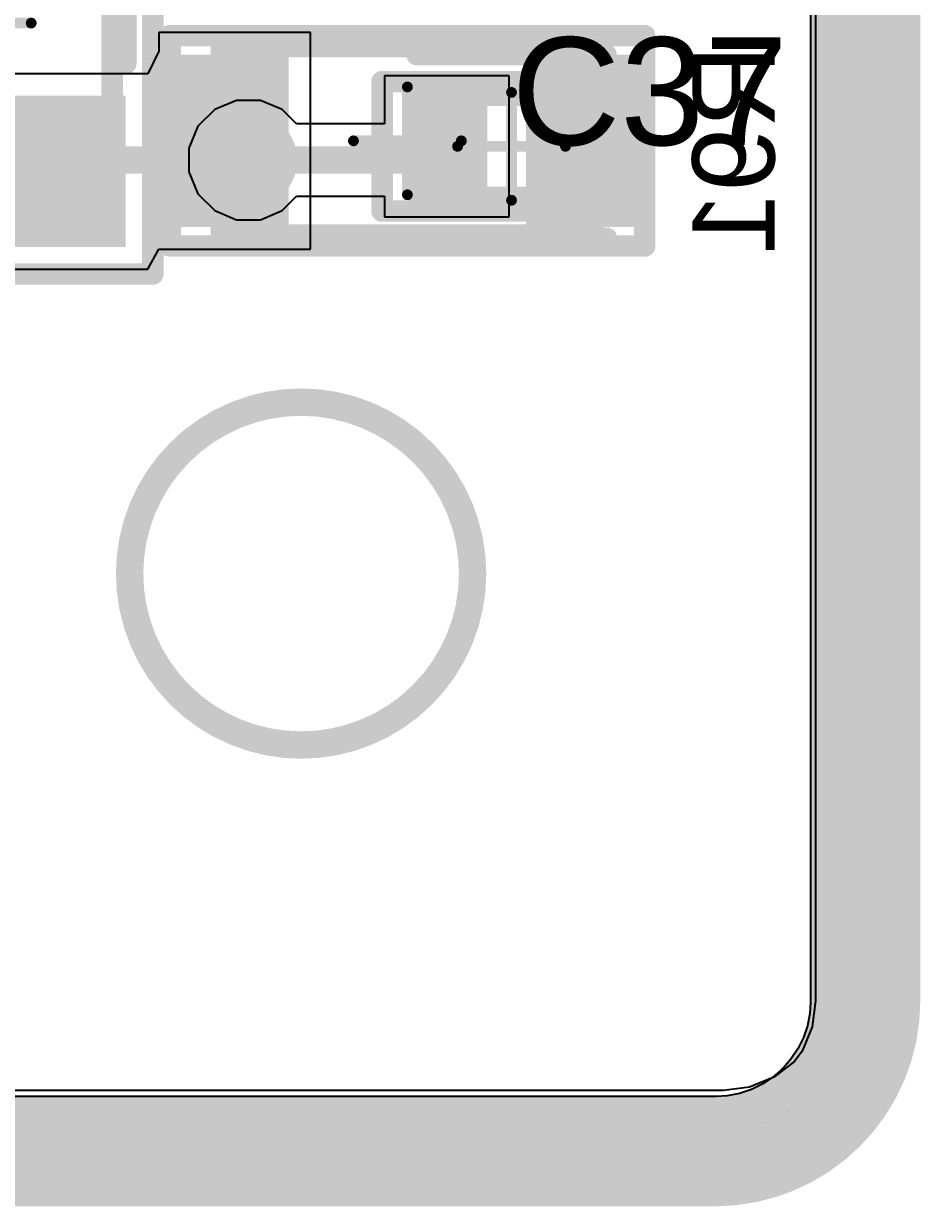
# Model space of a CAD drawing. Header units: inches. Extents: x 2.95 to 6.74, y 1.23 to 4.83.
# Drawn here: x 6.4099 to 6.7372, y 1.232 to 1.6638 of the extents above; entities that cross this region are included whole.
import ezdxf

# ---------------------------------------------------------------- set-up
doc = ezdxf.new("R2010")
doc.units = ezdxf.units.IN
doc.header["$MEASUREMENT"] = 0
for name, color, linetype in [('Bottom 3D Body', 56, 'Continuous'), ('Bottom Assembly', 56, 'Continuous'), ('Bottom Component Center', 56, 'Continuous'), ('Bottom Courtyard', 56, 'Continuous'), ('Bottom Layer', 5, 'Continuous'), ('Bottom Overlay', 54, 'Continuous'), ('Bottom Paste', 16, 'Continuous'), ('Bottom Solder', 6, 'Continuous'), ('GND', 76, 'Continuous'), ('Keep-Out Layer', 6, 'Continuous'), ('Mechanical 5', 56, 'Continuous'), ('Mechanical 8', 56, 'Continuous'), ('PWR', 16, 'Continuous'), ('Top 3D Body', 56, 'Continuous'), ('Top Assembly', 56, 'Continuous'), ('Top Component Center', 56, 'Continuous'), ('Top Courtyard', 56, 'Continuous'), ('Top Layer', 1, 'Continuous'), ('Top Overlay', 2, 'Continuous'), ('Top Paste', 8, 'Continuous'), ('Top Solder', 216, 'Continuous'), ('Via Holes', 16, 'Continuous')]:
    doc.layers.add(name, color=color, linetype=linetype)
doc.styles.add('Arial', font='', dxfattribs={"height": 0.2})
doc.styles.get('Arial').set_extended_font_data('Arial')

# ---------------------------------------------------------------- blocks, each defined once
blk = doc.blocks.new('FP_RMCF1206_MFG_B_10')
at = {"layer": 'Bottom Layer'}
for points in [[(-0.08268, 0.0315), (-0.04331, 0.0315), (-0.04331, -0.0315), (-0.08268, -0.0315)], [(0.04331, 0.0315), (0.08268, 0.0315), (0.08268, -0.0315), (0.04331, -0.0315)]]:
    blk.add_hatch(color=5, dxfattribs=at).paths.add_polyline_path(points)
at = {"layer": 'Bottom Paste'}
for points in [[(-0.08268, 0.0315), (-0.04331, 0.0315), (-0.04331, -0.0315), (-0.08268, -0.0315)], [(0.04331, 0.0315), (0.08268, 0.0315), (0.08268, -0.0315), (0.04331, -0.0315)]]:
    blk.add_hatch(color=16, dxfattribs=at).paths.add_polyline_path(points)
at = {"layer": 'Bottom Solder'}
for points in [[(-0.08268, 0.0315), (-0.04331, 0.0315), (-0.04331, -0.0315), (-0.08268, -0.0315)], [(0.04331, 0.0315), (0.08268, 0.0315), (0.08268, -0.0315), (0.04331, -0.0315)]]:
    blk.add_hatch(color=6, dxfattribs=at).paths.add_polyline_path(points)
at = {"layer": 'Bottom 3D Body'}
for points in [[(0.06791, 0.03445, 0.00787, 0.00787, 0), (-0.06791, 0.03445, 0.00787, 0.00787, 0)], [(-0.06791, 0.03445, 0.00787, 0.00787, 0), (-0.06791, -0.03445, 0.00787, 0.00787, 0)], [(0.06791, 0.03445, 0.00787, 0.00787, 0), (0.06791, -0.03445, 0.00787, 0.00787, 0)], [(0.06791, -0.03445, 0.00787, 0.00787, 0), (-0.06791, -0.03445, 0.00787, 0.00787, 0)]]:
    blk.add_lwpolyline(points, format="xyseb", dxfattribs=at)
for points in [[(-0.06988, 0.03445, 0.00394, 0.00394, 1), (-0.06594, 0.03445, 0.00394, 0.00394, 1)], [(-0.06988, 0.03445, 0.00394, 0.00394, 1), (-0.06594, 0.03445, 0.00394, 0.00394, 1)], [(0.06594, 0.03445, 0.00394, 0.00394, 1), (0.06988, 0.03445, 0.00394, 0.00394, 1)], [(0.06594, 0.03445, 0.00394, 0.00394, 1), (0.06988, 0.03445, 0.00394, 0.00394, 1)], [(-0.06988, -0.03445, 0.00394, 0.00394, 1), (-0.06594, -0.03445, 0.00394, 0.00394, 1)], [(-0.06988, -0.03445, 0.00394, 0.00394, 1), (-0.06594, -0.03445, 0.00394, 0.00394, 1)], [(0.06594, -0.03445, 0.00394, 0.00394, 1), (0.06988, -0.03445, 0.00394, 0.00394, 1)], [(0.06594, -0.03445, 0.00394, 0.00394, 1), (0.06988, -0.03445, 0.00394, 0.00394, 1)]]:
    blk.add_lwpolyline(points, format="xyseb", close=True, dxfattribs=at)
at = {"layer": 'Bottom Assembly'}
for points in [[(0.08661, 0.03839, 0.00787, 0.00787, 0), (-0.08661, 0.03839, 0.00787, 0.00787, 0)], [(-0.08661, 0.03839, 0.00787, 0.00787, 0), (-0.08661, -0.03839, 0.00787, 0.00787, 0)], [(0.08661, 0.03839, 0.00787, 0.00787, 0), (0.08661, -0.03839, 0.00787, 0.00787, 0)], [(0.08661, -0.03839, 0.00787, 0.00787, 0), (-0.08661, -0.03839, 0.00787, 0.00787, 0)]]:
    blk.add_lwpolyline(points, format="xyseb", dxfattribs=at)
for points in [[(-0.08858, 0.03839, 0.00394, 0.00394, 1), (-0.08465, 0.03839, 0.00394, 0.00394, 1)], [(-0.08858, 0.03839, 0.00394, 0.00394, 1), (-0.08465, 0.03839, 0.00394, 0.00394, 1)], [(0.08465, 0.03839, 0.00394, 0.00394, 1), (0.08858, 0.03839, 0.00394, 0.00394, 1)], [(0.08465, 0.03839, 0.00394, 0.00394, 1), (0.08858, 0.03839, 0.00394, 0.00394, 1)], [(-0.08858, -0.03839, 0.00394, 0.00394, 1), (-0.08465, -0.03839, 0.00394, 0.00394, 1)], [(-0.08858, -0.03839, 0.00394, 0.00394, 1), (-0.08465, -0.03839, 0.00394, 0.00394, 1)], [(0.08465, -0.03839, 0.00394, 0.00394, 1), (0.08858, -0.03839, 0.00394, 0.00394, 1)], [(0.08465, -0.03839, 0.00394, 0.00394, 1), (0.08858, -0.03839, 0.00394, 0.00394, 1)]]:
    blk.add_lwpolyline(points, format="xyseb", close=True, dxfattribs=at)
at = {"layer": 'Bottom Component Center'}
for points in [[(0, 0.01969, 0.00394, 0.00394, 0), (0, -0.01969, 0.00394, 0.00394, 0)], [(0.01969, 0, 0.00394, 0.00394, 0), (-0.01969, 0, 0.00394, 0.00394, 0)]]:
    blk.add_lwpolyline(points, format="xyseb", dxfattribs=at)
for points in [[(-0.00098, 0.01969, 0.00197, 0.00197, 1), (0.00098, 0.01969, 0.00197, 0.00197, 1)], [(-0.02067, 0, 0.00197, 0.00197, 1), (-0.0187, 0, 0.00197, 0.00197, 1)], [(0.0187, 0, 0.00197, 0.00197, 1), (0.02067, 0, 0.00197, 0.00197, 1)], [(-0.00098, -0.01969, 0.00197, 0.00197, 1), (0.00098, -0.01969, 0.00197, 0.00197, 1)]]:
    blk.add_lwpolyline(points, format="xyseb", close=True, dxfattribs=at)
at = {"layer": 'Bottom Courtyard'}
for points in [[(0.08661, 0.03839, 0.00787, 0.00787, 0), (-0.08661, 0.03839, 0.00787, 0.00787, 0)], [(-0.08661, 0.03839, 0.00787, 0.00787, 0), (-0.08661, -0.03839, 0.00787, 0.00787, 0)], [(0.08661, 0.03839, 0.00787, 0.00787, 0), (0.08661, -0.03839, 0.00787, 0.00787, 0)], [(0.08661, -0.03839, 0.00787, 0.00787, 0), (-0.08661, -0.03839, 0.00787, 0.00787, 0)]]:
    blk.add_lwpolyline(points, format="xyseb", dxfattribs=at)
for points in [[(-0.08858, 0.03839, 0.00394, 0.00394, 1), (-0.08465, 0.03839, 0.00394, 0.00394, 1)], [(-0.08858, 0.03839, 0.00394, 0.00394, 1), (-0.08465, 0.03839, 0.00394, 0.00394, 1)], [(0.08465, 0.03839, 0.00394, 0.00394, 1), (0.08858, 0.03839, 0.00394, 0.00394, 1)], [(0.08465, 0.03839, 0.00394, 0.00394, 1), (0.08858, 0.03839, 0.00394, 0.00394, 1)], [(-0.08858, -0.03839, 0.00394, 0.00394, 1), (-0.08465, -0.03839, 0.00394, 0.00394, 1)], [(-0.08858, -0.03839, 0.00394, 0.00394, 1), (-0.08465, -0.03839, 0.00394, 0.00394, 1)], [(0.08465, -0.03839, 0.00394, 0.00394, 1), (0.08858, -0.03839, 0.00394, 0.00394, 1)], [(0.08465, -0.03839, 0.00394, 0.00394, 1), (0.08858, -0.03839, 0.00394, 0.00394, 1)]]:
    blk.add_lwpolyline(points, format="xyseb", close=True, dxfattribs=at)
at = {"layer": 'Bottom Overlay'}
for points in [[(0.02854, 0.03445, 0.00787, 0.00787, 0), (-0.02854, 0.03445, 0.00787, 0.00787, 0)], [(0.02854, -0.03445, 0.00787, 0.00787, 0), (-0.02854, -0.03445, 0.00787, 0.00787, 0)]]:
    blk.add_lwpolyline(points, format="xyseb", dxfattribs=at)
for points in [[(-0.03051, 0.03445, 0.00394, 0.00394, 1), (-0.02657, 0.03445, 0.00394, 0.00394, 1)], [(0.02657, 0.03445, 0.00394, 0.00394, 1), (0.03051, 0.03445, 0.00394, 0.00394, 1)], [(-0.03051, -0.03445, 0.00394, 0.00394, 1), (-0.02657, -0.03445, 0.00394, 0.00394, 1)], [(0.02657, -0.03445, 0.00394, 0.00394, 1), (0.03051, -0.03445, 0.00394, 0.00394, 1)]]:
    blk.add_lwpolyline(points, format="xyseb", close=True, dxfattribs=at)
blk = doc.blocks.new('FP_RMCF1210_IPC_B_B_20')
at = {"layer": 'Bottom Layer'}
for points in [[(-0.08179, 0.05423), (-0.02652, 0.05423), (-0.02652, -0.05423), (-0.08179, -0.05423)], [(0.02652, 0.05423), (0.08179, 0.05423), (0.08179, -0.05423), (0.02652, -0.05423)]]:
    blk.add_hatch(color=5, dxfattribs=at).paths.add_polyline_path(points)
at = {"layer": 'Bottom Paste'}
for points in [[(-0.08179, 0.05423), (-0.02652, 0.05423), (-0.02652, -0.05423), (-0.08179, -0.05423)], [(0.02652, 0.05423), (0.08179, 0.05423), (0.08179, -0.05423), (0.02652, -0.05423)]]:
    blk.add_hatch(color=16, dxfattribs=at).paths.add_polyline_path(points)
at = {"layer": 'Bottom Solder'}
for points in [[(-0.08179, 0.05423), (-0.02652, 0.05423), (-0.02652, -0.05423), (-0.08179, -0.05423)], [(0.02652, 0.05423), (0.08179, 0.05423), (0.08179, -0.05423), (0.02652, -0.05423)]]:
    blk.add_hatch(color=6, dxfattribs=at).paths.add_polyline_path(points)
at = {"layer": 'Bottom 3D Body'}
for points in [[(0.06299, 0.04921, 0.00787, 0.00787, 0), (-0.06299, 0.04921, 0.00787, 0.00787, 0)], [(-0.06299, -0.04921, 0.00787, 0.00787, 0), (-0.06299, 0.04921, 0.00787, 0.00787, 0)], [(0.06299, -0.04921, 0.00787, 0.00787, 0), (0.06299, 0.04921, 0.00787, 0.00787, 0)], [(0.06299, -0.04921, 0.00787, 0.00787, 0), (-0.06299, -0.04921, 0.00787, 0.00787, 0)]]:
    blk.add_lwpolyline(points, format="xyseb", dxfattribs=at)
for points in [[(-0.06496, 0.04921, 0.00394, 0.00394, 1), (-0.06102, 0.04921, 0.00394, 0.00394, 1)], [(-0.06496, 0.04921, 0.00394, 0.00394, 1), (-0.06102, 0.04921, 0.00394, 0.00394, 1)], [(0.06102, 0.04921, 0.00394, 0.00394, 1), (0.06496, 0.04921, 0.00394, 0.00394, 1)], [(0.06102, 0.04921, 0.00394, 0.00394, 1), (0.06496, 0.04921, 0.00394, 0.00394, 1)], [(-0.06496, -0.04921, 0.00394, 0.00394, 1), (-0.06102, -0.04921, 0.00394, 0.00394, 1)], [(-0.06496, -0.04921, 0.00394, 0.00394, 1), (-0.06102, -0.04921, 0.00394, 0.00394, 1)], [(0.06102, -0.04921, 0.00394, 0.00394, 1), (0.06496, -0.04921, 0.00394, 0.00394, 1)], [(0.06102, -0.04921, 0.00394, 0.00394, 1), (0.06496, -0.04921, 0.00394, 0.00394, 1)]]:
    blk.add_lwpolyline(points, format="xyseb", close=True, dxfattribs=at)
at = {"layer": 'Bottom Assembly'}
for points in [[(0.09163, 0.06407, 0.00787, 0.00787, 0), (-0.09163, 0.06407, 0.00787, 0.00787, 0)], [(-0.09163, -0.06407, 0.00787, 0.00787, 0), (-0.09163, 0.06407, 0.00787, 0.00787, 0)], [(0.09163, -0.06407, 0.00787, 0.00787, 0), (0.09163, 0.06407, 0.00787, 0.00787, 0)], [(0.09163, -0.06407, 0.00787, 0.00787, 0), (-0.09163, -0.06407, 0.00787, 0.00787, 0)]]:
    blk.add_lwpolyline(points, format="xyseb", dxfattribs=at)
for points in [[(-0.0936, 0.06407, 0.00394, 0.00394, 1), (-0.08966, 0.06407, 0.00394, 0.00394, 1)], [(-0.0936, 0.06407, 0.00394, 0.00394, 1), (-0.08966, 0.06407, 0.00394, 0.00394, 1)], [(0.08966, 0.06407, 0.00394, 0.00394, 1), (0.0936, 0.06407, 0.00394, 0.00394, 1)], [(0.08966, 0.06407, 0.00394, 0.00394, 1), (0.0936, 0.06407, 0.00394, 0.00394, 1)], [(-0.0936, -0.06407, 0.00394, 0.00394, 1), (-0.08966, -0.06407, 0.00394, 0.00394, 1)], [(-0.0936, -0.06407, 0.00394, 0.00394, 1), (-0.08966, -0.06407, 0.00394, 0.00394, 1)], [(0.08966, -0.06407, 0.00394, 0.00394, 1), (0.0936, -0.06407, 0.00394, 0.00394, 1)], [(0.08966, -0.06407, 0.00394, 0.00394, 1), (0.0936, -0.06407, 0.00394, 0.00394, 1)]]:
    blk.add_lwpolyline(points, format="xyseb", close=True, dxfattribs=at)
at = {"layer": 'Bottom Component Center'}
for points in [[(0, -0.01969, 0.00394, 0.00394, 0), (0, 0.01969, 0.00394, 0.00394, 0)], [(0.01969, 0, 0.00394, 0.00394, 0), (-0.01969, 0, 0.00394, 0.00394, 0)]]:
    blk.add_lwpolyline(points, format="xyseb", dxfattribs=at)
for points in [[(-0.00098, 0.01969, 0.00197, 0.00197, 1), (0.00098, 0.01969, 0.00197, 0.00197, 1)], [(-0.02067, 0, 0.00197, 0.00197, 1), (-0.0187, 0, 0.00197, 0.00197, 1)], [(0.0187, 0, 0.00197, 0.00197, 1), (0.02067, 0, 0.00197, 0.00197, 1)], [(-0.00098, -0.01969, 0.00197, 0.00197, 1), (0.00098, -0.01969, 0.00197, 0.00197, 1)]]:
    blk.add_lwpolyline(points, format="xyseb", close=True, dxfattribs=at)
at = {"layer": 'Bottom Courtyard'}
for points in [[(0.09163, 0.06407, 0.00787, 0.00787, 0), (-0.09163, 0.06407, 0.00787, 0.00787, 0)], [(-0.09163, -0.06407, 0.00787, 0.00787, 0), (-0.09163, 0.06407, 0.00787, 0.00787, 0)], [(0.09163, -0.06407, 0.00787, 0.00787, 0), (0.09163, 0.06407, 0.00787, 0.00787, 0)], [(0.09163, -0.06407, 0.00787, 0.00787, 0), (-0.09163, -0.06407, 0.00787, 0.00787, 0)]]:
    blk.add_lwpolyline(points, format="xyseb", dxfattribs=at)
for points in [[(-0.0936, 0.06407, 0.00394, 0.00394, 1), (-0.08966, 0.06407, 0.00394, 0.00394, 1)], [(-0.0936, 0.06407, 0.00394, 0.00394, 1), (-0.08966, 0.06407, 0.00394, 0.00394, 1)], [(0.08966, 0.06407, 0.00394, 0.00394, 1), (0.0936, 0.06407, 0.00394, 0.00394, 1)], [(0.08966, 0.06407, 0.00394, 0.00394, 1), (0.0936, 0.06407, 0.00394, 0.00394, 1)], [(-0.0936, -0.06407, 0.00394, 0.00394, 1), (-0.08966, -0.06407, 0.00394, 0.00394, 1)], [(-0.0936, -0.06407, 0.00394, 0.00394, 1), (-0.08966, -0.06407, 0.00394, 0.00394, 1)], [(0.08966, -0.06407, 0.00394, 0.00394, 1), (0.0936, -0.06407, 0.00394, 0.00394, 1)], [(0.08966, -0.06407, 0.00394, 0.00394, 1), (0.0936, -0.06407, 0.00394, 0.00394, 1)]]:
    blk.add_lwpolyline(points, format="xyseb", close=True, dxfattribs=at)
at = {"layer": 'Bottom Overlay'}
for points in [[(0.01471, 0.05423, 0.00787, 0.00787, 0), (-0.01471, 0.05423, 0.00787, 0.00787, 0)], [(0.01471, -0.05423, 0.00787, 0.00787, 0), (-0.01471, -0.05423, 0.00787, 0.00787, 0)]]:
    blk.add_lwpolyline(points, format="xyseb", dxfattribs=at)
for points in [[(-0.01668, 0.05423, 0.00394, 0.00394, 1), (-0.01275, 0.05423, 0.00394, 0.00394, 1)], [(0.01275, 0.05423, 0.00394, 0.00394, 1), (0.01668, 0.05423, 0.00394, 0.00394, 1)], [(-0.01668, -0.05423, 0.00394, 0.00394, 1), (-0.01275, -0.05423, 0.00394, 0.00394, 1)], [(0.01275, -0.05423, 0.00394, 0.00394, 1), (0.01668, -0.05423, 0.00394, 0.00394, 1)]]:
    blk.add_lwpolyline(points, format="xyseb", close=True, dxfattribs=at)
blk = doc.blocks.new('FP_C0603C_CF_MFG_140')
at = {"layer": 'Top Layer'}
for points in [[(-0.03839, 0.01772), (-0.00886, 0.01772), (-0.00886, -0.01772), (-0.03839, -0.01772)], [(0.00886, 0.01772), (0.03839, 0.01772), (0.03839, -0.01772), (0.00886, -0.01772)]]:
    blk.add_hatch(color=1, dxfattribs=at).paths.add_polyline_path(points)
at = {"layer": 'Top Paste'}
for points in [[(-0.03839, 0.01772), (-0.00886, 0.01772), (-0.00886, -0.01772), (-0.03839, -0.01772)], [(0.00886, 0.01772), (0.03839, 0.01772), (0.03839, -0.01772), (0.00886, -0.01772)]]:
    blk.add_hatch(color=8, dxfattribs=at).paths.add_polyline_path(points)
at = {"layer": 'Top Solder'}
for points in [[(-0.03839, 0.01772), (-0.00886, 0.01772), (-0.00886, -0.01772), (-0.03839, -0.01772)], [(0.00886, 0.01772), (0.03839, 0.01772), (0.03839, -0.01772), (0.00886, -0.01772)]]:
    blk.add_hatch(color=216, dxfattribs=at).paths.add_polyline_path(points)
at = {"layer": 'Top 3D Body'}
for points in [[(-0.03445, -0.0187, 0.00787, 0.00787, 0), (-0.03445, 0.0187, 0.00787, 0.00787, 0)], [(-0.03445, 0.0187, 0.00787, 0.00787, 0), (0.03445, 0.0187, 0.00787, 0.00787, 0)], [(0.03445, -0.0187, 0.00787, 0.00787, 0), (0.03445, 0.0187, 0.00787, 0.00787, 0)], [(-0.03445, -0.0187, 0.00787, 0.00787, 0), (0.03445, -0.0187, 0.00787, 0.00787, 0)]]:
    blk.add_lwpolyline(points, format="xyseb", dxfattribs=at)
for points in [[(-0.03642, 0.0187, 0.00394, 0.00394, 1), (-0.03248, 0.0187, 0.00394, 0.00394, 1)], [(-0.03642, 0.0187, 0.00394, 0.00394, 1), (-0.03248, 0.0187, 0.00394, 0.00394, 1)], [(0.03248, 0.0187, 0.00394, 0.00394, 1), (0.03642, 0.0187, 0.00394, 0.00394, 1)], [(0.03248, 0.0187, 0.00394, 0.00394, 1), (0.03642, 0.0187, 0.00394, 0.00394, 1)], [(-0.03642, -0.0187, 0.00394, 0.00394, 1), (-0.03248, -0.0187, 0.00394, 0.00394, 1)], [(-0.03642, -0.0187, 0.00394, 0.00394, 1), (-0.03248, -0.0187, 0.00394, 0.00394, 1)], [(0.03248, -0.0187, 0.00394, 0.00394, 1), (0.03642, -0.0187, 0.00394, 0.00394, 1)], [(0.03248, -0.0187, 0.00394, 0.00394, 1), (0.03642, -0.0187, 0.00394, 0.00394, 1)]]:
    blk.add_lwpolyline(points, format="xyseb", close=True, dxfattribs=at)
at = {"layer": 'Top Assembly'}
for points in [[(-0.04724, -0.02362, 0.00787, 0.00787, 0), (-0.04724, 0.02362, 0.00787, 0.00787, 0)], [(-0.04724, 0.02362, 0.00787, 0.00787, 0), (0.04724, 0.02362, 0.00787, 0.00787, 0)], [(0.04724, -0.02362, 0.00787, 0.00787, 0), (0.04724, 0.02362, 0.00787, 0.00787, 0)], [(-0.04724, -0.02362, 0.00787, 0.00787, 0), (0.04724, -0.02362, 0.00787, 0.00787, 0)]]:
    blk.add_lwpolyline(points, format="xyseb", dxfattribs=at)
for points in [[(-0.04921, 0.02362, 0.00394, 0.00394, 1), (-0.04528, 0.02362, 0.00394, 0.00394, 1)], [(-0.04921, 0.02362, 0.00394, 0.00394, 1), (-0.04528, 0.02362, 0.00394, 0.00394, 1)], [(0.04528, 0.02362, 0.00394, 0.00394, 1), (0.04921, 0.02362, 0.00394, 0.00394, 1)], [(0.04528, 0.02362, 0.00394, 0.00394, 1), (0.04921, 0.02362, 0.00394, 0.00394, 1)], [(-0.04921, -0.02362, 0.00394, 0.00394, 1), (-0.04528, -0.02362, 0.00394, 0.00394, 1)], [(-0.04921, -0.02362, 0.00394, 0.00394, 1), (-0.04528, -0.02362, 0.00394, 0.00394, 1)], [(0.04528, -0.02362, 0.00394, 0.00394, 1), (0.04921, -0.02362, 0.00394, 0.00394, 1)], [(0.04528, -0.02362, 0.00394, 0.00394, 1), (0.04921, -0.02362, 0.00394, 0.00394, 1)]]:
    blk.add_lwpolyline(points, format="xyseb", close=True, dxfattribs=at)
at = {"layer": 'Top Component Center'}
for points in [[(0, -0.01969, 0.00394, 0.00394, 0), (0, 0.01969, 0.00394, 0.00394, 0)], [(-0.01969, 0, 0.00394, 0.00394, 0), (0.01969, 0, 0.00394, 0.00394, 0)]]:
    blk.add_lwpolyline(points, format="xyseb", dxfattribs=at)
for points in [[(-0.00098, 0.01969, 0.00197, 0.00197, 1), (0.00098, 0.01969, 0.00197, 0.00197, 1)], [(-0.02067, 0, 0.00197, 0.00197, 1), (-0.0187, 0, 0.00197, 0.00197, 1)], [(0.0187, 0, 0.00197, 0.00197, 1), (0.02067, 0, 0.00197, 0.00197, 1)], [(-0.00098, -0.01969, 0.00197, 0.00197, 1), (0.00098, -0.01969, 0.00197, 0.00197, 1)]]:
    blk.add_lwpolyline(points, format="xyseb", close=True, dxfattribs=at)
at = {"layer": 'Top Courtyard'}
for points in [[(-0.04724, -0.02362, 0.00787, 0.00787, 0), (-0.04724, 0.02362, 0.00787, 0.00787, 0)], [(-0.04724, 0.02362, 0.00787, 0.00787, 0), (0.04724, 0.02362, 0.00787, 0.00787, 0)], [(0.04724, -0.02362, 0.00787, 0.00787, 0), (0.04724, 0.02362, 0.00787, 0.00787, 0)], [(-0.04724, -0.02362, 0.00787, 0.00787, 0), (0.04724, -0.02362, 0.00787, 0.00787, 0)]]:
    blk.add_lwpolyline(points, format="xyseb", dxfattribs=at)
for points in [[(-0.04921, 0.02362, 0.00394, 0.00394, 1), (-0.04528, 0.02362, 0.00394, 0.00394, 1)], [(-0.04921, 0.02362, 0.00394, 0.00394, 1), (-0.04528, 0.02362, 0.00394, 0.00394, 1)], [(0.04528, 0.02362, 0.00394, 0.00394, 1), (0.04921, 0.02362, 0.00394, 0.00394, 1)], [(0.04528, 0.02362, 0.00394, 0.00394, 1), (0.04921, 0.02362, 0.00394, 0.00394, 1)], [(-0.04921, -0.02362, 0.00394, 0.00394, 1), (-0.04528, -0.02362, 0.00394, 0.00394, 1)], [(-0.04921, -0.02362, 0.00394, 0.00394, 1), (-0.04528, -0.02362, 0.00394, 0.00394, 1)], [(0.04528, -0.02362, 0.00394, 0.00394, 1), (0.04921, -0.02362, 0.00394, 0.00394, 1)], [(0.04528, -0.02362, 0.00394, 0.00394, 1), (0.04921, -0.02362, 0.00394, 0.00394, 1)]]:
    blk.add_lwpolyline(points, format="xyseb", close=True, dxfattribs=at)
at = {"layer": 'Top Overlay'}
for points in [[(-0.03445, 0.03346, 0.00787, 0.00787, 0), (0.03445, 0.03346, 0.00787, 0.00787, 0)], [(-0.03424, -0.03358, 0.00787, 0.00787, 0), (0.03466, -0.03358, 0.00787, 0.00787, 0)]]:
    blk.add_lwpolyline(points, format="xyseb", dxfattribs=at)
for points in [[(-0.03642, 0.03346, 0.00394, 0.00394, 1), (-0.03248, 0.03346, 0.00394, 0.00394, 1)], [(0.03248, 0.03346, 0.00394, 0.00394, 1), (0.03642, 0.03346, 0.00394, 0.00394, 1)], [(-0.03621, -0.03358, 0.00394, 0.00394, 1), (-0.03227, -0.03358, 0.00394, 0.00394, 1)], [(0.03269, -0.03358, 0.00394, 0.00394, 1), (0.03663, -0.03358, 0.00394, 0.00394, 1)]]:
    blk.add_lwpolyline(points, format="xyseb", close=True, dxfattribs=at)
at = {"layer": 'Top Assembly', "style": 'Arial'}
blk.add_text('C37', height=0.03937, rotation=360, dxfattribs=at).set_placement((0, 0.00044))

msp = doc.modelspace()

# ---------------------------------------------------------------- hatches: boundary and pattern name
at = {"layer": 'Bottom Layer'}
h = msp.add_hatch(color=5, dxfattribs=at)
edge = h.paths.add_edge_path()
edge.add_arc((6.611, 1.619), 0.01378, 0, 360)
h = msp.add_hatch(color=5, dxfattribs=at)
edge = h.paths.add_edge_path()
edge.add_arc((6.492, 1.614), 0.01378, 0, 360)
at = {"layer": 'Bottom Solder'}
h = msp.add_hatch(color=6, dxfattribs=at)
edge = h.paths.add_edge_path()
edge.add_arc((6.611, 1.619), 0.01778, 0, 360)
h = msp.add_hatch(color=6, dxfattribs=at)
edge = h.paths.add_edge_path()
edge.add_arc((6.492, 1.614), 0.01778, 0, 360)
at = {"layer": 'GND'}
h = msp.add_hatch(color=76, dxfattribs=at)
edge = h.paths.add_edge_path()
edge.add_arc((6.492, 1.614), 0.01591, 0, 360)
at = {"layer": 'PWR'}
h = msp.add_hatch(color=16, dxfattribs=at)
edge = h.paths.add_edge_path()
edge.add_arc((6.611, 1.619), 0.01591, 0, 360)
h = msp.add_hatch(color=16, dxfattribs=at)
edge = h.paths.add_edge_path()
edge.add_arc((6.492, 1.614), 0.01591, 0, 360)
at = {"layer": 'Top Layer'}
h = msp.add_hatch(color=1, dxfattribs=at)
edge = h.paths.add_edge_path()
edge.add_arc((6.611, 1.619), 0.01378, 0, 360)
h = msp.add_hatch(color=1, dxfattribs=at)
edge = h.paths.add_edge_path()
edge.add_arc((6.492, 1.614), 0.01378, 0, 360)
at = {"layer": 'Top Solder'}
h = msp.add_hatch(color=216, dxfattribs=at)
edge = h.paths.add_edge_path()
edge.add_arc((6.611, 1.619), 0.01778, 0, 360)
h = msp.add_hatch(color=216, dxfattribs=at)
edge = h.paths.add_edge_path()
edge.add_arc((6.492, 1.614), 0.01778, 0, 360)
at = {"layer": 'Via Holes'}
h = msp.add_hatch(color=7, dxfattribs=at)
edge = h.paths.add_edge_path()
edge.add_arc((6.611, 1.619), 0.00591, 0, 360)
h = msp.add_hatch(color=7, dxfattribs=at)
edge = h.paths.add_edge_path()
edge.add_arc((6.492, 1.614), 0.00591, 0, 360)

# ---------------------------------------------------------------- linework, layer by layer
at = {"layer": 'Bottom Layer'}
for p, q in [((6.69895, 2.62709), (6.69895, 1.30701)), ((6.51469, 1.6605), (6.45932, 1.6605)), ((6.45932, 1.6605), (6.45932, 1.65378)), ((6.51469, 1.5815), (6.51469, 1.6605)), ((6.45932, 1.65378), (6.45523, 1.64548)), ((6.45523, 1.64548), (6.33077, 1.64548)), ((6.45523, 1.57421), (6.45932, 1.5815)), ((6.45932, 1.5815), (6.51469, 1.5815)), ((6.37395, 1.57421), (6.45523, 1.57421)), ((6.69895, 1.30701), (6.69777, 1.2975)), ((6.69895, 1.30701), (6.69895, 1.30701)), ((6.69895, 1.30701), (6.69895, 1.30701)), ((6.69777, 1.29748), (6.69409, 1.2886)), ((6.69777, 1.2975), (6.69777, 1.29748)), ((6.69409, 1.2886), (6.69127, 1.28493)), ((6.69127, 1.28493), (6.68376, 1.27917)), ((6.68376, 1.27917), (6.67488, 1.27549)), ((6.66535, 1.2743), (5.27795, 1.2743)), ((6.67486, 1.27549), (6.66535, 1.27431)), ((6.66535, 1.27431), (6.66535, 1.2743)), ((6.67488, 1.27549), (6.67486, 1.27549))]:
    msp.add_line(p, q, dxfattribs=at)
for points in [[(6.48001, 1.614, 0.01, 0.01, 0), (6.48701, 1.621, 0.01, 0.01, 0)], [(6.48701, 1.621, 0.01, 0.01, 0), (6.492, 1.61601, 0.01, 0.01, 0)], [(6.492, 1.614, 0.01, 0.01, 0), (6.492, 1.61601, 0.01, 0.01, 0)], [(6.39716, 1.614, 0.01, 0.01, 0), (6.48001, 1.614, 0.01, 0.01, 0)]]:
    msp.add_lwpolyline(points, format="xyseb", dxfattribs=at)
for points in [[(6.48451, 1.621, 0.005, 0.005, 1), (6.48951, 1.621, 0.005, 0.005, 1)], [(6.48451, 1.621, 0.005, 0.005, 1), (6.48951, 1.621, 0.005, 0.005, 1)], [(6.4895, 1.61601, 0.005, 0.005, 1), (6.4945, 1.61601, 0.005, 0.005, 1)], [(6.4895, 1.61601, 0.005, 0.005, 1), (6.4945, 1.61601, 0.005, 0.005, 1)], [(6.47751, 1.614, 0.005, 0.005, 1), (6.48251, 1.614, 0.005, 0.005, 1)], [(6.47751, 1.614, 0.005, 0.005, 1), (6.48251, 1.614, 0.005, 0.005, 1)], [(6.4895, 1.614, 0.005, 0.005, 1), (6.4945, 1.614, 0.005, 0.005, 1)]]:
    msp.add_lwpolyline(points, format="xyseb", close=True, dxfattribs=at)
at = {"layer": 'GND'}
for p, q in [((6.69712, 2.3569), (6.69712, 1.30701)), ((6.69717, 1.30657), (6.6969, 1.30244)), ((6.69712, 1.30701), (6.69712, 1.30701)), ((6.69712, 1.30701), (6.69712, 1.30701)), ((6.69712, 1.30701), (6.69717, 1.30657)), ((6.6969, 1.30244), (6.696, 1.29795)), ((6.696, 1.29795), (6.69453, 1.29362)), ((6.69453, 1.29362), (6.69251, 1.28951)), ((6.69251, 1.28951), (6.68996, 1.28571)), ((6.68724, 1.2826), (6.6869, 1.28232)), ((6.68996, 1.28571), (6.68724, 1.2826)), ((6.68351, 1.27925), (6.6797, 1.27671)), ((6.68662, 1.28198), (6.68351, 1.27925)), ((6.6869, 1.28232), (6.68662, 1.28198)), ((6.6869, 1.28232), (6.68695, 1.28227)), ((6.68695, 1.28227), (6.6869, 1.28232)), ((6.68695, 1.28227), (6.68695, 1.28227)), ((6.6756, 1.27468), (6.67126, 1.27321)), ((6.6797, 1.27671), (6.6756, 1.27468)), ((6.50813, 1.27209), (5.27482, 1.27209)), ((6.6623, 1.27209), (6.50813, 1.27209)), ((6.6627, 1.27205), (6.6623, 1.27209)), ((6.66677, 1.27232), (6.6627, 1.27205)), ((6.67126, 1.27321), (6.66677, 1.27232))]:
    msp.add_line(p, q, dxfattribs=at)
for points in [[(6.71722, 1.30701, 0.04, 0.04, 0), (6.71722, 2.62709, 0.04, 0.04, 0)], [(6.71722, 1.30701, 0.04, 0.04, -0.198912), (6.70111, 1.26811, 0.04, 0.04, 0)], [(6.70111, 1.26811, 0.04, 0.04, -0.198468), (6.6623, 1.25199, 0.04, 0.04, 0)], [(5.2748, 1.25199, 0.04, 0.04, 0), (6.6623, 1.25199, 0.04, 0.04, 0)], [(5.2748, 1.25199, 0.04, 0.04, 0), (6.66221, 1.25199, 0.04, 0.04, 0)], [(5.2748, 1.25199, 0.04, 0.04, 0), (6.66221, 1.25199, 0.04, 0.04, 0)]]:
    msp.add_lwpolyline(points, format="xyseb", dxfattribs=at)
for points in [[(6.70722, 1.30701, 0.02, 0.02, 1), (6.72722, 1.30701, 0.02, 0.02, 1)], [(6.70722, 1.30701, 0.02, 0.02, 1), (6.72722, 1.30701, 0.02, 0.02, 1)], [(6.69111, 1.26811, 0.02, 0.02, 1), (6.71111, 1.26811, 0.02, 0.02, 1)], [(6.69111, 1.26811, 0.02, 0.02, 1), (6.71111, 1.26811, 0.02, 0.02, 1)], [(6.65221, 1.25199, 0.02, 0.02, 1), (6.67221, 1.25199, 0.02, 0.02, 1)], [(6.65221, 1.25199, 0.02, 0.02, 1), (6.67221, 1.25199, 0.02, 0.02, 1)], [(6.6523, 1.25199, 0.02, 0.02, 1), (6.6723, 1.25199, 0.02, 0.02, 1)], [(6.6523, 1.25199, 0.02, 0.02, 1), (6.6723, 1.25199, 0.02, 0.02, 1)]]:
    msp.add_lwpolyline(points, format="xyseb", close=True, dxfattribs=at)
at = {"layer": 'Keep-Out Layer'}
for points in [[(6.71535, 1.31105, 0.01, 0.01, 0), (6.71535, 2.63113, 0.01, 0.01, 0)], [(6.71221, 1.30701, 0.01, 0.01, 0), (6.71221, 2.62709, 0.01, 0.01, 0)], [(6.71535, 1.31105, 0.0000012, 0.0000012, 0), (6.71535, 2.63113, 0.0000012, 0.0000012, 0)], [(6.71221, 1.30701, 0.0000012, 0.0000012, 0), (6.71221, 2.62709, 0.0000012, 0.0000012, 0)], [(6.71535, 1.31105, 0.01, 0.01, -0.414217), (6.66535, 1.26105, 0.01, 0.01, 0)], [(6.71221, 1.30701, 0.01, 0.01, -0.414217), (6.66221, 1.25701, 0.01, 0.01, 0)], [(6.71535, 1.31105, 0.0000012, 0.0000012, -0.414217), (6.66535, 1.26105, 0.0000012, 0.0000012, 0)], [(6.71221, 1.30701, 0.0000012, 0.0000012, -0.414217), (6.66221, 1.25701, 0.0000012, 0.0000012, 0)], [(5.27795, 1.26105, 0.01, 0.01, 0), (6.66535, 1.26105, 0.01, 0.01, 0)], [(6.66535, 1.26105, 0.01, 0.01, 0), (6.66535, 1.26105, 0.01, 0.01, 0)], [(5.2748, 1.25701, 0.01, 0.01, 0), (6.66221, 1.25701, 0.01, 0.01, 0)], [(5.27795, 1.26105, 0.0000012, 0.0000012, 0), (6.66535, 1.26105, 0.0000012, 0.0000012, 0)], [(6.66221, 1.25701, 0.01, 0.01, 0), (6.66221, 1.25701, 0.01, 0.01, 0)], [(6.66535, 1.26105, 0.0000012, 0.0000012, 0), (6.66535, 1.26105, 0.0000012, 0.0000012, 0)], [(5.2748, 1.25701, 0.0000012, 0.0000012, 0), (6.66221, 1.25701, 0.0000012, 0.0000012, 0)], [(6.66221, 1.25701, 0.0000012, 0.0000012, 0), (6.66221, 1.25701, 0.0000012, 0.0000012, 0)]]:
    msp.add_lwpolyline(points, format="xyseb", dxfattribs=at)
for points in [[(6.71285, 1.31105, 0.005, 0.005, 1), (6.71785, 1.31105, 0.005, 0.005, 1)], [(6.71285, 1.31105, 0.005, 0.005, 1), (6.71785, 1.31105, 0.005, 0.005, 1)], [(6.70971, 1.30701, 0.005, 0.005, 1), (6.71471, 1.30701, 0.005, 0.005, 1)], [(6.70971, 1.30701, 0.005, 0.005, 1), (6.71471, 1.30701, 0.005, 0.005, 1)], [(6.71535, 1.31105, 0.0000006, 0.0000006, 1), (6.71535, 1.31105, 0.0000006, 0.0000006, 1)], [(6.71535, 1.31105, 0.0000006, 0.0000006, 1), (6.71535, 1.31105, 0.0000006, 0.0000006, 1)], [(6.7122, 1.30701, 0.0000006, 0.0000006, 1), (6.71221, 1.30701, 0.0000006, 0.0000006, 1)], [(6.7122, 1.30701, 0.0000006, 0.0000006, 1), (6.71221, 1.30701, 0.0000006, 0.0000006, 1)], [(6.66285, 1.26105, 0.005, 0.005, 1), (6.66785, 1.26105, 0.005, 0.005, 1)], [(6.66285, 1.26105, 0.005, 0.005, 1), (6.66785, 1.26105, 0.005, 0.005, 1)], [(6.66285, 1.26105, 0.005, 0.005, 1), (6.66785, 1.26105, 0.005, 0.005, 1)], [(6.66285, 1.26105, 0.005, 0.005, 1), (6.66785, 1.26105, 0.005, 0.005, 1)], [(6.65971, 1.25701, 0.005, 0.005, 1), (6.66471, 1.25701, 0.005, 0.005, 1)], [(6.65971, 1.25701, 0.005, 0.005, 1), (6.66471, 1.25701, 0.005, 0.005, 1)], [(6.65971, 1.25701, 0.005, 0.005, 1), (6.66471, 1.25701, 0.005, 0.005, 1)], [(6.65971, 1.25701, 0.005, 0.005, 1), (6.66471, 1.25701, 0.005, 0.005, 1)], [(6.66535, 1.26105, 0.0000006, 0.0000006, 1), (6.66535, 1.26105, 0.0000006, 0.0000006, 1)], [(6.66535, 1.26105, 0.0000006, 0.0000006, 1), (6.66535, 1.26105, 0.0000006, 0.0000006, 1)], [(6.66535, 1.26105, 0.0000006, 0.0000006, 1), (6.66535, 1.26105, 0.0000006, 0.0000006, 1)], [(6.66535, 1.26105, 0.0000006, 0.0000006, 1), (6.66535, 1.26105, 0.0000006, 0.0000006, 1)], [(6.6622, 1.25701, 0.0000006, 0.0000006, 1), (6.66221, 1.25701, 0.0000006, 0.0000006, 1)], [(6.6622, 1.25701, 0.0000006, 0.0000006, 1), (6.66221, 1.25701, 0.0000006, 0.0000006, 1)], [(6.6622, 1.25701, 0.0000006, 0.0000006, 1), (6.66221, 1.25701, 0.0000006, 0.0000006, 1)], [(6.6622, 1.25701, 0.0000006, 0.0000006, 1), (6.66221, 1.25701, 0.0000006, 0.0000006, 1)]]:
    msp.add_lwpolyline(points, format="xyseb", close=True, dxfattribs=at)
at = {"layer": 'Mechanical 5'}
for points in [[(6.71722, 1.30701, 0.015, 0.015, 0), (6.71722, 2.62709, 0.015, 0.015, 0)], [(6.71722, 1.30701, 0.015, 0.015, -0.198912), (6.70111, 1.26811, 0.015, 0.015, 0)], [(6.70111, 1.26811, 0.015, 0.015, -0.198468), (6.6623, 1.25199, 0.015, 0.015, 0)], [(5.2748, 1.25199, 0.015, 0.015, 0), (6.6623, 1.25199, 0.015, 0.015, 0)]]:
    msp.add_lwpolyline(points, format="xyseb", dxfattribs=at)
for points in [[(6.71347, 1.30701, 0.0075, 0.0075, 1), (6.72097, 1.30701, 0.0075, 0.0075, 1)], [(6.71347, 1.30701, 0.0075, 0.0075, 1), (6.72097, 1.30701, 0.0075, 0.0075, 1)], [(6.69736, 1.26811, 0.0075, 0.0075, 1), (6.70486, 1.26811, 0.0075, 0.0075, 1)], [(6.69736, 1.26811, 0.0075, 0.0075, 1), (6.70486, 1.26811, 0.0075, 0.0075, 1)], [(6.65855, 1.25199, 0.0075, 0.0075, 1), (6.66605, 1.25199, 0.0075, 0.0075, 1)], [(6.65855, 1.25199, 0.0075, 0.0075, 1), (6.66605, 1.25199, 0.0075, 0.0075, 1)]]:
    msp.add_lwpolyline(points, format="xyseb", close=True, dxfattribs=at)
at = {"layer": 'Mechanical 8'}
for points in [[(6.71535, 1.31105, 0.01, 0.01, 0), (6.71535, 2.63113, 0.01, 0.01, 0)], [(6.71221, 1.30701, 0.01, 0.01, 0), (6.71221, 2.62709, 0.01, 0.01, 0)], [(6.71535, 1.31105, 0.01, 0.01, -0.414214), (6.66535, 1.26105, 0.01, 0.01, 0)], [(6.71221, 1.30701, 0.01, 0.01, -0.414214), (6.66221, 1.25701, 0.01, 0.01, 0)], [(5.27795, 1.26105, 0.01, 0.01, 0), (6.66535, 1.26105, 0.01, 0.01, 0)], [(5.2748, 1.25701, 0.01, 0.01, 0), (6.66221, 1.25701, 0.01, 0.01, 0)]]:
    msp.add_lwpolyline(points, format="xyseb", dxfattribs=at)
for points in [[(6.5738, 1.46301, 0.01, 0.01, 1), (6.44861, 1.46301, 0.01, 0.01, 1)], [(6.44611, 1.46301, 0.005, 0.005, 1), (6.45111, 1.46301, 0.005, 0.005, 1)], [(6.5713, 1.46301, 0.005, 0.005, 1), (6.5763, 1.46301, 0.005, 0.005, 1)], [(6.71285, 1.31105, 0.005, 0.005, 1), (6.71785, 1.31105, 0.005, 0.005, 1)], [(6.71285, 1.31105, 0.005, 0.005, 1), (6.71785, 1.31105, 0.005, 0.005, 1)], [(6.70971, 1.30701, 0.005, 0.005, 1), (6.71471, 1.30701, 0.005, 0.005, 1)], [(6.70971, 1.30701, 0.005, 0.005, 1), (6.71471, 1.30701, 0.005, 0.005, 1)], [(6.66285, 1.26105, 0.005, 0.005, 1), (6.66785, 1.26105, 0.005, 0.005, 1)], [(6.66285, 1.26105, 0.005, 0.005, 1), (6.66785, 1.26105, 0.005, 0.005, 1)], [(6.65971, 1.25701, 0.005, 0.005, 1), (6.66471, 1.25701, 0.005, 0.005, 1)], [(6.65971, 1.25701, 0.005, 0.005, 1), (6.66471, 1.25701, 0.005, 0.005, 1)]]:
    msp.add_lwpolyline(points, format="xyseb", close=True, dxfattribs=at)
at = {"layer": 'PWR'}
for p, q in [((6.69712, 1.9689), (6.69712, 1.30701)), ((6.69717, 1.30657), (6.6969, 1.30244)), ((6.69712, 1.30701), (6.69712, 1.30701)), ((6.69712, 1.30701), (6.69712, 1.30701)), ((6.69712, 1.30701), (6.69717, 1.30657)), ((6.6969, 1.30244), (6.696, 1.29795)), ((6.696, 1.29795), (6.69453, 1.29362)), ((6.69453, 1.29362), (6.69251, 1.28951)), ((6.69251, 1.28951), (6.68996, 1.28571)), ((6.68724, 1.2826), (6.6869, 1.28232)), ((6.68996, 1.28571), (6.68724, 1.2826)), ((6.68351, 1.27925), (6.6797, 1.27671)), ((6.68662, 1.28198), (6.68351, 1.27925)), ((6.6869, 1.28232), (6.68662, 1.28198)), ((6.6869, 1.28232), (6.68695, 1.28227)), ((6.68695, 1.28227), (6.6869, 1.28232)), ((6.68695, 1.28227), (6.68695, 1.28227)), ((6.6756, 1.27468), (6.67126, 1.27321)), ((6.6797, 1.27671), (6.6756, 1.27468)), ((6.50813, 1.27209), (5.27482, 1.27209)), ((6.6623, 1.27209), (6.50813, 1.27209)), ((6.6627, 1.27205), (6.6623, 1.27209)), ((6.66677, 1.27232), (6.6627, 1.27205)), ((6.67126, 1.27321), (6.66677, 1.27232))]:
    msp.add_line(p, q, dxfattribs=at)
for points in [[(6.71722, 1.30701, 0.04, 0.04, 0), (6.71722, 2.62709, 0.04, 0.04, 0)], [(6.72, 1.638, 0.01, 0.01, 0), (6.722, 1.636, 0.01, 0.01, 0)], [(6.71722, 1.30701, 0.04, 0.04, -0.198912), (6.70111, 1.26811, 0.04, 0.04, 0)], [(6.70111, 1.26811, 0.04, 0.04, -0.198468), (6.6623, 1.25199, 0.04, 0.04, 0)], [(5.2748, 1.25199, 0.04, 0.04, 0), (6.6623, 1.25199, 0.04, 0.04, 0)], [(5.2748, 1.25199, 0.04, 0.04, 0), (6.66221, 1.25199, 0.04, 0.04, 0)], [(5.2748, 1.25199, 0.04, 0.04, 0), (6.66221, 1.25199, 0.04, 0.04, 0)]]:
    msp.add_lwpolyline(points, format="xyseb", dxfattribs=at)
for points in [[(6.7175, 1.638, 0.005, 0.005, 1), (6.7225, 1.638, 0.005, 0.005, 1)], [(6.7195, 1.636, 0.005, 0.005, 1), (6.7245, 1.636, 0.005, 0.005, 1)], [(6.70722, 1.30701, 0.02, 0.02, 1), (6.72722, 1.30701, 0.02, 0.02, 1)], [(6.70722, 1.30701, 0.02, 0.02, 1), (6.72722, 1.30701, 0.02, 0.02, 1)], [(6.69111, 1.26811, 0.02, 0.02, 1), (6.71111, 1.26811, 0.02, 0.02, 1)], [(6.69111, 1.26811, 0.02, 0.02, 1), (6.71111, 1.26811, 0.02, 0.02, 1)], [(6.65221, 1.25199, 0.02, 0.02, 1), (6.67221, 1.25199, 0.02, 0.02, 1)], [(6.65221, 1.25199, 0.02, 0.02, 1), (6.67221, 1.25199, 0.02, 0.02, 1)], [(6.6523, 1.25199, 0.02, 0.02, 1), (6.6723, 1.25199, 0.02, 0.02, 1)], [(6.6523, 1.25199, 0.02, 0.02, 1), (6.6723, 1.25199, 0.02, 0.02, 1)]]:
    msp.add_lwpolyline(points, format="xyseb", close=True, dxfattribs=at)
at = {"layer": 'Top Layer'}
for p, q in [((6.69895, 1.72906), (6.69895, 1.30701)), ((6.58714, 1.64472), (6.54161, 1.64472)), ((6.54161, 1.64472), (6.54161, 1.62725)), ((6.58714, 1.59328), (6.58714, 1.64472)), ((6.47966, 1.63246), (6.47354, 1.62634)), ((6.48767, 1.63578), (6.47966, 1.63246)), ((6.49633, 1.63578), (6.48767, 1.63578)), ((6.50434, 1.63246), (6.49633, 1.63578)), ((6.50955, 1.62725), (6.50434, 1.63246)), ((6.47354, 1.62634), (6.47022, 1.61833)), ((6.54161, 1.62725), (6.50955, 1.62725)), ((6.47022, 1.61833), (6.47022, 1.60967)), ((6.47022, 1.60967), (6.47354, 1.60166)), ((6.47354, 1.60166), (6.47966, 1.59554)), ((6.50434, 1.59554), (6.50955, 1.60075)), ((6.50955, 1.60075), (6.54161, 1.60075)), ((6.54161, 1.60075), (6.54161, 1.59328)), ((6.47966, 1.59554), (6.48767, 1.59222)), ((6.49633, 1.59222), (6.50434, 1.59554)), ((6.48767, 1.59222), (6.49633, 1.59222)), ((6.54161, 1.59328), (6.58714, 1.59328)), ((6.69895, 1.30701), (6.69777, 1.2975)), ((6.69895, 1.30701), (6.69895, 1.30701)), ((6.69895, 1.30701), (6.69895, 1.30701)), ((6.69777, 1.29748), (6.69409, 1.2886)), ((6.69777, 1.2975), (6.69777, 1.29748)), ((6.69409, 1.2886), (6.69127, 1.28493)), ((6.69127, 1.28493), (6.68376, 1.27917)), ((6.68376, 1.27917), (6.67488, 1.27549)), ((6.66535, 1.2743), (5.27795, 1.2743)), ((6.67486, 1.27549), (6.66535, 1.27431)), ((6.66535, 1.27431), (6.66535, 1.2743)), ((6.67488, 1.27549), (6.67486, 1.27549))]:
    msp.add_line(p, q, dxfattribs=at)
for points in [[(6.60798, 1.622, 0.01, 0.01, 0), (6.62139, 1.60859, 0.01, 0.01, 0)], [(6.492, 1.614, 0.01, 0.01, 0), (6.56233, 1.614, 0.01, 0.01, 0)]]:
    msp.add_lwpolyline(points, format="xyseb", dxfattribs=at)
for points in [[(6.60548, 1.622, 0.005, 0.005, 1), (6.61048, 1.622, 0.005, 0.005, 1)], [(6.4895, 1.614, 0.005, 0.005, 1), (6.4945, 1.614, 0.005, 0.005, 1)], [(6.55983, 1.614, 0.005, 0.005, 1), (6.56483, 1.614, 0.005, 0.005, 1)], [(6.61889, 1.60859, 0.005, 0.005, 1), (6.62389, 1.60859, 0.005, 0.005, 1)]]:
    msp.add_lwpolyline(points, format="xyseb", close=True, dxfattribs=at)

# ---------------------------------------------------------------- block references
for name, p, rotation in [('FP_RMCF1210_IPC_B_B_20', (6.393, 1.664), 270), ('FP_RMCF1206_MFG_B_10', (6.55, 1.621), 180)]:
    msp.add_blockref(name, p, dxfattribs=dict(rotation=rotation))
msp.add_blockref('FP_C0603C_CF_MFG_140', (6.588, 1.619))

# ---------------------------------------------------------------- texts
at = {"layer": 'Bottom Overlay', "style": 'Arial', "text_generation_flag": 2}
msp.add_text('R91', height=0.03, rotation=90, dxfattribs=at).set_placement((6.684, 1.65599))

doc.saveas('drawing.dxf')
